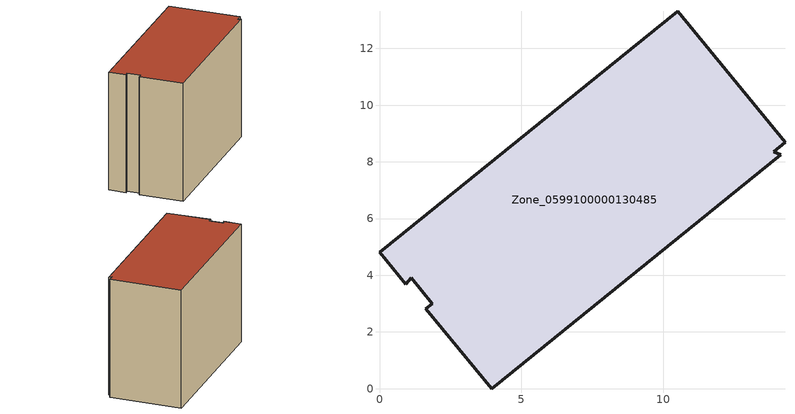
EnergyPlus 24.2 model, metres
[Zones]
Zone_0599100000130485
 floor ground (C_G): 3.96,0 1.64,2.82 1.86,3 1.12,3.9 0.93,3.68 0,4.81 10.51,13.31 14.3,8.69 13.89,8.36 14.15,8.26 z0
 wall outside (C_F): 14.3,8.69 10.51,13.31 0,4.81 0.93,3.68 1.12,3.9 1.86,3 1.64,2.82 3.96,0 14.15,8.26 13.89,8.36 14.3,8.69 z0:10.13
 roof outside (C_R): 13.89,8.36 14.3,8.69 10.51,13.31 0,4.81 0.93,3.68 1.12,3.9 1.86,3 1.64,2.82 3.96,0 14.15,8.26 z10.13
[BUILDING]
Pand.0599100000130485: North Axis=0; Terrain=City; Loads Convergence Tolerance Value=0.04; Temperature Convergence Tolerance Value=0.4; Solar Distribution=FullExterior; Maximum Number of Warmup Days=25; Minimum Number of Warmup Days=1
[Site:Location]
Rotterdam.The.Hague.AP_ZH_NLD Design_Conditions: Latitude=51.96; Longitude=4.45; Time Zone=1; Elevation=-4.5
[SITE:GROUNDTEMPERATURE:BUILDINGSURFACE]
18, 18, 18, 18, 18, 18, 18, 18, 18, 18, 18, 18
[MATERIAL] Thermal Absorptance=0.9; Solar Absorptance=0.7; Visible Absorptance=0.7
Name | Roughness | Thickness | Conductivity | Density | Specific Heat
G.TI.1946 | MediumSmooth | 0.15 | 1 | 540 | 1210
F.TI.1946 | Rough | 0.3 | 0.857143 | 1920 | 840
R.TI.1946 | MediumRough | 0.2 | 0.1 | 1500 | 1000
[CONSTRUCTION]
C_G: G.TI.1946
C_F: F.TI.1946
C_R: R.TI.1946
[ZONE]
Zone_0599100000130485: Type=1; Multiplier=1; Ceiling Height=Autocalculate; Volume=Autocalculate; Floor Area=autocalculate; Part of Total Floor Area=Yes
[ZONEINFILTRATION:DESIGNFLOWRATE]
Infil_Zone_0599100000130485: Zone or ZoneList or Space or SpaceList=Zone_0599100000130485; Schedule=AlwaysOn; Design Flow Rate Calculation Method=Flow/Area; Flow Rate per Floor Area=0.003; Constant Term Coefficient=1; Temperature Term Coefficient=0; Velocity Term Coefficient=0; Velocity Squared Term Coefficient=0
[HVACTEMPLATE:ZONE:IDEALLOADSAIRSYSTEM]
Zone_0599100000130485: Maximum Heating Supply Air Temperature=50; Minimum Cooling Supply Air Temperature=13; Maximum Heating Supply Air Humidity Ratio=0.0156; Minimum Cooling Supply Air Humidity Ratio=0.0077; Heating Limit=NoLimit; Cooling Limit=NoLimit; Dehumidification Control Type=ConstantSensibleHeatRatio; Cooling Sensible Heat Ratio=0.7; Dehumidification Setpoint=60; Humidification Control Type=None; Humidification Setpoint=30; Outdoor Air Method=None; Outdoor Air Flow Rate per Person=0.00944; Outdoor Air Flow Rate per Zone Floor Area=0; Outdoor Air Flow Rate per Zone=0; Demand Controlled Ventilation Type=None; Outdoor Air Economizer Type=NoEconomizer; Heat Recovery Type=None; Sensible Heat Recovery Effectiveness=0.7; Latent Heat Recovery Effectiveness=0.65
[ZONECONTROL:THERMOSTAT]
ThermostatControl_Zone_0599100000130485: Zone or ZoneList=Zone_0599100000130485; Control Type Schedule=DualSetpointControlType; Control 1=Thermostat_Zone_0599100000130485; Temperature Difference Between Cutout And Setpoint=0
[THERMOSTATSETPOINT:DUALSETPOINT]
Thermostat_Zone_0599100000130485: Heating Setpoint Temperature Schedule=HeatingSetpoint_Zone_0599100000130485; Cooling Setpoint Temperature Schedule=CoolingSetpoint_Zone_0599100000130485
[SCHEDULE:COMPACT]
HeatingSetpoint_Zone_0599100000130485: Through: 12/31, For: AllDays, Until: 24:00, 21
CoolingSetpoint_Zone_0599100000130485: Through: 12/31, For: AllDays, Until: 24:00, 24
DualSetpointControlType: Through: 12/31, For: AllDays, Until: 24:00, 4
AlwaysOn: Through: 12/31, For: AllDays, Until: 24:00, 1
